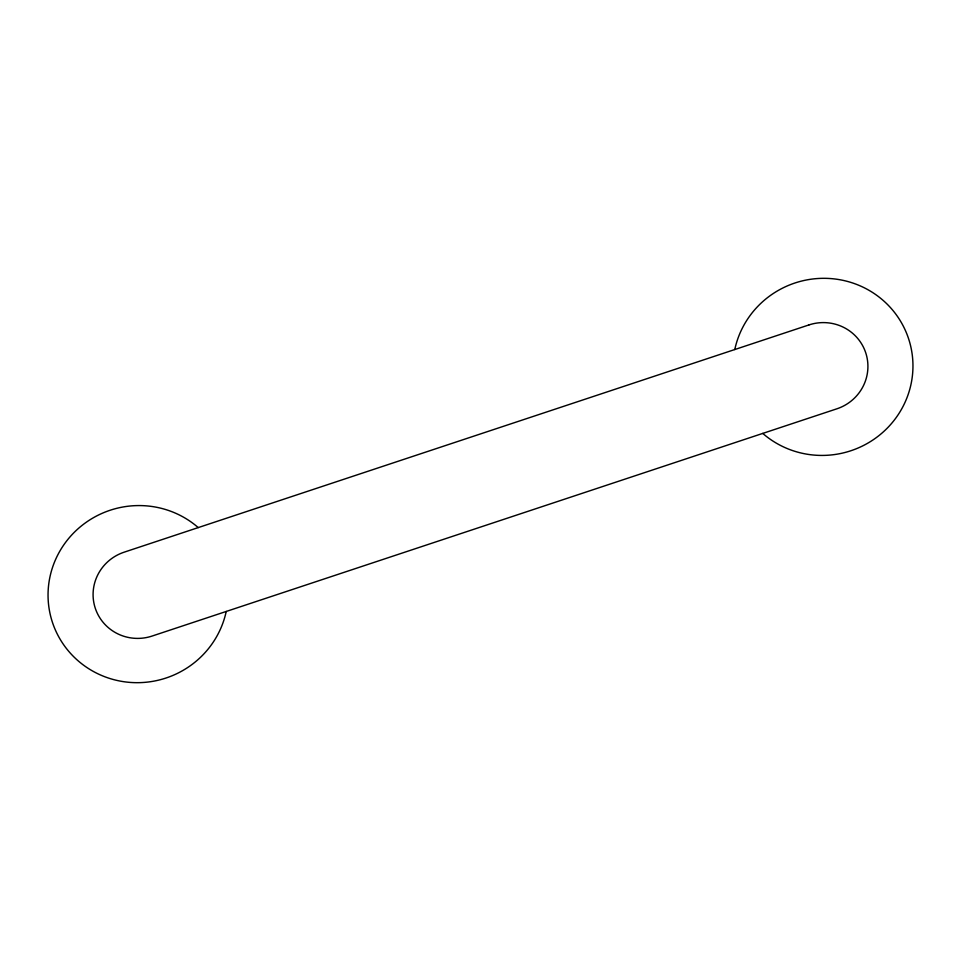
<?xml version="1.0" encoding="UTF-8"?>
<svg xmlns="http://www.w3.org/2000/svg" width="961" height="961" viewBox="0 0 961 961"><rect width="100%" height="100%" fill="white"/><g stroke="black" fill="none" stroke-linecap="round" stroke-linejoin="round"><path stroke-width="1.44" d="M226.219 611.46A90.19 88.412 -16.3 0 1 104.509 676.64A90.19 88.412 -16.3 0 1 61.648 548.13A90.19 88.412 -16.3 0 1 198.242 527.589M734.781 349.54A90.19 88.412 -16.3 0 1 856.491 284.36A90.19 88.412 -16.3 0 1 899.352 412.87A90.19 88.412 -16.3 0 1 762.758 433.411M808.91 324.938L124.113 552.191A45.095 44.206 -16.3 0 0 95.307 608.325A45.095 44.206 -16.3 0 0 152.09 636.062L836.887 408.809A45.095 44.206 -16.3 0 0 865.693 352.675A45.095 44.206 -16.3 0 0 808.91 324.938"/></g></svg>
